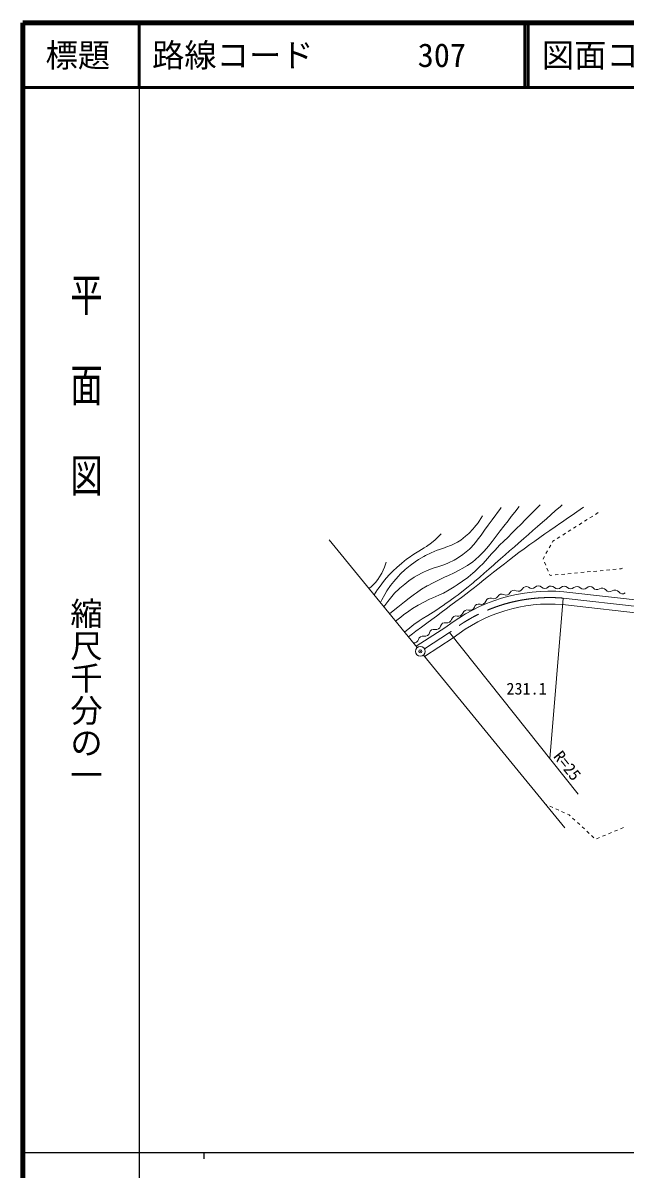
# Model space of a CAD drawing. Units: millimetres, scale not verified. Extents: x 40000 to 680000, y 20000 to 380000.
# Drawn here: x 40000 to 133263, y 202409 to 380000 of the extents above; entities that cross this region are included whole.
import ezdxf
from ezdxf.enums import TextEntityAlignment as Align

# ---------------------------------------------------------------- set-up
doc = ezdxf.new("R2010")
doc.units = ezdxf.units.MM
doc.header["$LTSCALE"] = 1000
doc.header["$PDMODE"] = 32
doc.header["$PDSIZE"] = 500
doc.linetypes.add('CHAIN', pattern=[18.5, 12, -1.5, 3.5, -1.5])
for name, color, linetype, lineweight in [('M-BGD', 7, 'Continuous', 13), ('M-BMK', 2, 'CHAIN', 13), ('M-TTL', 2, 'Continuous', 140), ('M-TTL-BAND', 7, 'Continuous', 25), ('M-TTL-LINE', 7, 'Continuous', 50)]:
    doc.layers.add(name, color=color, linetype=linetype, lineweight=lineweight)
doc.layers.add('M-TTL-TXT', color=7, linetype='Continuous')
doc.styles.add('@ＭＳ ゴシック', font='')
doc.styles.add('ＭＳ ゴシック', font='')
doc.styles.get('@ＭＳ ゴシック').set_extended_font_data('@MS Gothic')
doc.styles.get('ＭＳ ゴシック').set_extended_font_data('MS Gothic')

msp = doc.modelspace()

# ---------------------------------------------------------------- linework, layer by layer
at = {"layer": 'M-BGD'}
for p, q in [((129097, 304124), (128674, 303857)), ((125714, 301989), (125291, 301722)), ((126560, 302523), (126137, 302256)), ((127405, 303056), (126983, 302789)), ((128251, 303590), (127828, 303323)), ((123177, 300388), (122754, 300121)), ((124023, 300922), (123600, 300655)), ((124868, 301455), (124446, 301188)), ((87412, 299897), (101075, 283210)), ((121741, 299078), (121497, 298642)), ((122090, 299702), (121985, 299515)), ((122331, 299854), (122090, 299702)), ((120766, 297332), (120554, 296953)), ((120554, 296953), (120579, 296893)), ((121253, 298205), (121010, 297769)), ((120775, 296433), (120971, 295973)), ((121167, 295513), (121363, 295053)), ((126408, 294838), (126906, 294884)), ((127404, 294930), (127902, 294976)), ((128399, 295022), (128897, 295069)), ((129395, 295115), (129893, 295161)), ((130391, 295207), (130889, 295253)), ((131387, 295300), (131885, 295346)), ((132382, 295392), (132660, 295418)), ((132660, 295418), (132857, 295518)), ((121559, 294592), (121642, 294396)), ((121642, 294396), (121927, 294422)), ((122425, 294468), (122923, 294514)), ((123421, 294561), (123919, 294607)), ((124417, 294653), (124914, 294699)), ((125412, 294745), (125910, 294791)), ((123773, 291872), (141134, 289894)), ((121628, 265961), (123675, 290877)), ((123578, 289882), (140908, 287906)), ((105494, 286350), (100913, 283408)), ((106660, 284722), (102188, 281850)), ((125982, 260480), (106077, 285536)), ((102026, 282049), (123942, 255283)), ((121165, 258851), (120934, 258957)), ((122074, 258434), (121620, 258643)), ((122984, 258018), (122529, 258226)), ((123893, 257602), (123438, 257810)), ((124608, 257274), (124347, 257394)), ((124765, 257130), (124608, 257274)), ((125502, 256454), (125134, 256792)), ((126239, 255778), (125871, 256116)), ((126976, 255103), (126608, 255440)), ((127713, 254427), (127345, 254765)), ((128450, 253751), (128082, 254089)), ((130237, 254170), (129775, 253979)), ((131161, 254553), (130699, 254361)), ((132085, 254935), (131623, 254744)), ((133009, 255318), (132547, 255127)), ((129313, 253787), (128851, 253596))]:
    msp.add_line(p, q, dxfattribs=at)
for points in [[(95916, 289510), (96506, 290349), (96915, 290865), (97575, 291623), (98271, 292305), (98386, 292411), (99136, 293058), (99789, 293548), (100602, 294097), (101085, 294381), (101956, 294847), (102634, 295155), (103563, 295504), (104395, 295788), (105325, 296104), (105899, 296334), (106781, 296767), (107298, 297069), (108111, 297612), (108408, 297839), (109160, 298464), (109439, 298745), (110075, 299488), (110344, 299832), (110970, 300656), (111511, 301405), (112071, 302181), (112670, 302996), (113238, 303768), (113410, 304002), (113975, 304771), (114081, 304915)], [(116881, 305085), (116171, 304176), (115646, 303502), (115140, 302854), (114501, 302035), (113934, 301307), (113295, 300492), (113285, 300479), (112658, 299655), (112098, 298922), (111438, 298156), (110732, 297425), (110026, 296800), (109673, 296521), (108846, 295937), (108028, 295457), (107690, 295267), (106781, 294796), (105938, 294404), (105319, 294110), (104382, 293662), (103550, 293264), (102638, 292785), (102602, 292765), (101735, 292242), (100952, 291705), (100641, 291487), (99800, 290868), (99080, 290290), (98310, 289662), (98073, 289472), (97355, 288902), (96786, 288448)], [(97729, 287296), (98515, 287944), (98967, 288290), (99767, 288868), (100349, 289249), (101201, 289772), (102076, 290255), (102079, 290256), (102960, 290693), (103499, 290942), (104408, 291330), (105117, 291657), (106016, 292140), (106816, 292627), (107277, 292926), (108103, 293494), (108888, 294093), (108946, 294138), (109700, 294761), (109996, 295024), (110721, 295699), (111276, 296261), (111969, 297021), (112575, 297721), (113118, 298317), (113837, 299056), (114496, 299707), (115088, 300293), (115790, 300997), (116410, 301618), (117148, 302359), (117800, 303013), (118506, 303720), (118692, 303907), (119347, 304564), (120100, 305320)], [(99110, 285610), (99902, 286294), (100553, 286790), (101370, 287334), (101857, 287641), (102707, 288176), (103537, 288701), (103623, 288757), (104460, 289309), (105270, 289868), (105349, 289924), (106184, 290513), (106940, 291066), (107391, 291408), (108220, 292045), (108945, 292617), (109718, 293247), (109934, 293427), (110750, 294119), (111461, 294736), (112156, 295349), (112922, 296025), (113165, 296237), (113977, 296948), (114693, 297577), (115383, 298183), (116115, 298826), (116753, 299387), (117575, 300107), (118308, 300751), (119000, 301358), (119698, 301971), (120449, 302630), (121077, 303181), (121817, 303830), (122454, 304389), (123259, 305095), (123525, 305329)], [(126833, 304977), (125815, 304267), (125046, 303731), (124358, 303251), (123581, 302710), (123311, 302521), (122412, 301897), (121607, 301342), (120848, 300818), (120087, 300290), (119277, 299721), (118495, 299164), (117609, 298521), (116823, 297937), (116088, 297379), (115356, 296814), (114578, 296209), (113773, 295582), (112908, 294905), (112135, 294291), (111412, 293710), (110694, 293136), (109939, 292540), (109104, 291892), (108807, 291666), (107910, 290985), (107075, 290354), (106286, 289761), (105530, 289195), (104791, 288645), (104057, 288099), (103311, 287547), (102539, 286977), (101727, 286377), (100861, 285736), (100319, 285335), (99706, 284882)], [(111196, 303618), (110665, 302784), (110506, 302563), (109897, 301795), (109734, 301614), (109049, 300907), (108563, 300481), (107800, 299865), (107297, 299548), (106396, 299103), (105493, 298749), (105319, 298684), (104391, 298377), (104146, 298288), (103215, 297899), (102354, 297472), (102120, 297350), (101272, 296855), (100767, 296515), (99961, 295926), (99198, 295286), (98482, 294615), (98096, 294208), (97442, 293464), (96952, 292827), (96387, 292019), (96038, 291447), (95591, 290635), (95366, 290182)], [(94386, 291379), (94933, 292203), (95003, 292302), (95585, 293098), (96023, 293632), (96696, 294411), (97334, 295083), (97918, 295637), (98668, 296315), (99412, 296915), (99657, 297092), (100529, 297668), (101319, 298143), (102150, 298662), (102486, 298889), (103290, 299462), (103846, 299925), (104521, 300575), (104768, 300838)], [(96273, 296458), (96007, 295655), (95599, 294765), (95489, 294573), (94954, 293752), (94584, 293304), (93927, 292638), (93592, 292348)]]:
    msp.add_lwpolyline(points, dxfattribs=at)
msp.add_circle((101550, 282629), 750, dxfattribs=at)
for centre, radius, start, end in [((121628, 265961), 26000, 85.26691, 128.35392), ((114172, 290787), 725, 63.24965, 150.45529), ((114824, 292082), 725, 243.24965, 330.45529), ((116086, 291367), 725, 63.24965, 150.45529), ((116738, 292662), 725, 243.24965, 330.45529), ((118000, 291947), 725, 63.24965, 150.45529), ((118833, 293113), 725, 225.65705, 312.86268), ((119819, 292050), 725, 45.65705, 132.86268), ((120833, 293087), 725, 225.65705, 312.86268), ((121819, 292024), 725, 45.65705, 132.86268), ((122833, 293061), 725, 225.65705, 312.86268), ((123819, 291998), 725, 45.65705, 132.86268), ((124832, 293035), 725, 225.65705, 312.86268), ((125819, 291972), 725, 45.65705, 132.86268), ((126832, 293009), 725, 225.65705, 312.86268), ((127819, 291947), 725, 45.65705, 132.86268), ((128902, 292905), 725, 217.31603, 304.52167), ((129724, 291710), 725, 37.31603, 124.52167), ((130877, 292589), 725, 217.31603, 304.52167), ((131699, 291394), 725, 37.31603, 124.52167), ((132852, 292273), 725, 217.31603, 304.52167), ((121628, 265961), 24000, 85.33918, 128.58473), ((109233, 289714), 725, 253.72762, 340.93326), ((110604, 289241), 725, 73.72762, 160.93326), ((111010, 290633), 725, 253.72762, 340.93326), ((112381, 290159), 725, 73.72762, 160.93326), ((112910, 291502), 725, 243.24965, 330.45529), ((107098, 287392), 725, 77.60832, 164.81396), ((107457, 288796), 725, 253.72762, 340.93326), ((108827, 288322), 725, 73.72762, 160.93326), ((103677, 285319), 725, 77.60832, 164.81396), ((103988, 286735), 725, 257.60832, 344.81396), ((105387, 286356), 725, 77.60832, 164.81396), ((105699, 287772), 725, 257.60832, 344.81396), ((100567, 284663), 725, 262.6411, 344.81396), ((101966, 284283), 725, 77.60832, 164.81396), ((102278, 285699), 725, 257.60832, 344.81396)]:
    msp.add_arc(centre, radius, start, end, dxfattribs=at)
msp.add_point((101550, 282629), dxfattribs=at)
msp.add_point((101550, 282629), dxfattribs=at)
msp.add_point((101550, 282629), dxfattribs=at)
at = {"layer": 'M-BMK'}
for p, q in [((123675, 290877), (141021, 288900)), ((106077, 285536), (102182, 283034))]:
    msp.add_line(p, q, dxfattribs=at)
msp.add_arc((121628, 265961), 25000, 85.30196, 128.46586, dxfattribs=at)
at = {"layer": 'M-TTL'}
for p, q in [((40000, 380000), (40000, 20000)), ((680000, 380000), (40000, 380000))]:
    msp.add_line(p, q, dxfattribs=at)
at = {"layer": 'M-TTL-BAND'}
for p, q in [((58000, 370000), (58000, 20000)), ((40000, 205000), (579000, 205000)), ((68000, 205000), (68000, 204000))]:
    msp.add_line(p, q, dxfattribs=at)
at = {"layer": 'M-TTL-LINE'}
for p, q in [((58000, 380000), (58000, 370000)), ((117750, 380000), (117750, 370000)), ((118250, 380000), (118250, 370000)), ((40000, 370000), (680000, 370000))]:
    msp.add_line(p, q, dxfattribs=at)

# ---------------------------------------------------------------- texts
at = {"layer": 'M-BGD', "style": 'ＭＳ ゴシック'}
msp.add_text('231.1', height=1833, dxfattribs=at).set_placement((118005, 276849), align=Align.MIDDLE_CENTER)
msp.add_text('R=25', height=1833, rotation=308.466, dxfattribs=at).set_placement((121628, 265961), align=Align.BOTTOM_LEFT)
at = {"layer": 'M-TTL-BAND', "style": '@ＭＳ ゴシック', "width": 1.4}
msp.add_text('平  面  図', height=3666, rotation=270, dxfattribs=at).set_placement((49777, 306475), align=Align.MIDDLE_RIGHT)
at = {"layer": 'M-TTL-BAND', "style": '@ＭＳ ゴシック'}
msp.add_text('縮尺千分の一', height=3666, rotation=270, dxfattribs=at).set_placement((49777, 261030), align=Align.MIDDLE_RIGHT)
at = {"layer": 'M-TTL-TXT', "style": 'ＭＳ ゴシック'}
msp.add_text('標題', height=3666, dxfattribs=at).set_placement((48500, 375000), align=Align.MIDDLE_CENTER)
for s, p in [('路線コード', (60000, 375000)), ('307', (101142, 375000)), ('図面コード', (120380, 375000))]:
    msp.add_text(s, height=3666, dxfattribs=at).set_placement(p, align=Align.MIDDLE_LEFT)

doc.saveas('drawing.dxf')
